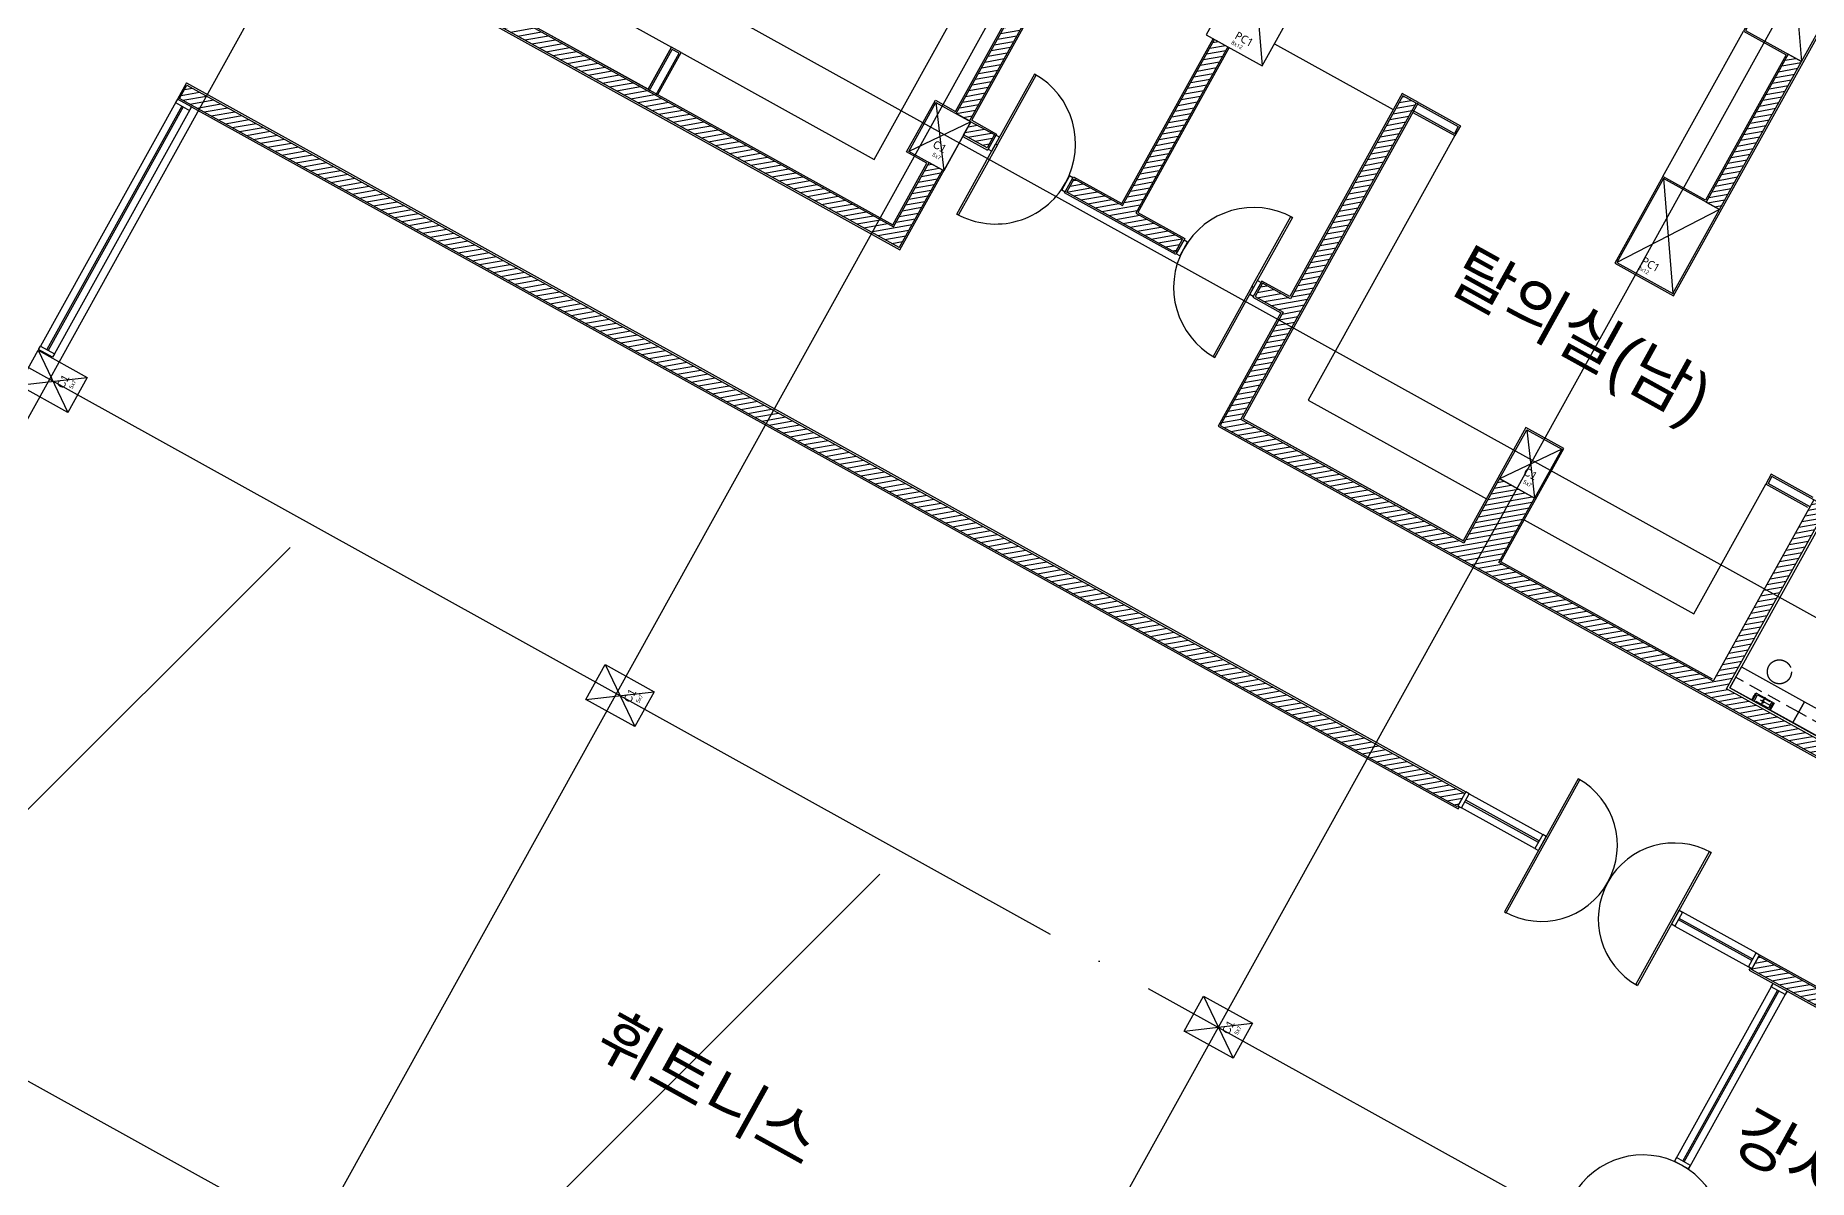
# Model space of a CAD drawing. Header units: millimetres. Extents: x -21000 to 567700, y 435000 to 850800.
# Drawn here: x 249612 to 271770, y 602524 to 616824 of the extents above; entities that cross this region are included whole.
import ezdxf
from ezdxf.xclip import XClip

# ---------------------------------------------------------------- set-up
doc = ezdxf.new("R2010")
doc.units = ezdxf.units.MM
doc.header["$LTSCALE"] = 700
doc.header["$XCLIPFRAME"] = 2
for name, pattern in [('AB_Pbase$0$DASHED2', [0.375, 0.25, -0.125]), ('AB_Pbase$0$HIDDEN', [9.525, 6.35, -3.175]), ('AB_Pbase$0$HIDDEN1', [0.375, 0.25, -0.125]), ('AB_Pbase$0$주차장기둥$0$CEN', [62, 60, -1, 0, -1])]:
    doc.linetypes.add(name, pattern=pattern)
doc.layers.get('0').update_dxf_attribs({"color": 2})
for name, color, linetype, plot in [('AB_Pbase$0$CON-106-B2F$0$DEFPOINT', 247, 'Continuous', False), ('AB_Pbase$0$DEFPOINT', 247, 'Continuous', False), ('AB_Pbase$0$주차장기둥$0$DEFPOINT', 247, 'Continuous', False)]:
    doc.layers.add(name, color=color, linetype=linetype, plot=plot)
for name, color, linetype in [('AB_Pbase$0$DOORS', 4, 'Continuous'), ('AB_Pbase$0$ELE4', 4, 'Continuous'), ('AB_Pbase$0$ELE9', 9, 'Continuous'), ('AB_Pbase$0$F-FUR-M', 252, 'AB_Pbase$0$HIDDEN'), ('AB_Pbase$0$F-브라켓', 6, 'Continuous'), ('AB_Pbase$0$FIN', 6, 'Continuous'), ('AB_Pbase$0$HAT-BR', 5, 'Continuous'), ('AB_Pbase$0$I-EWAI_FL_STUD', 4, 'Continuous'), ('AB_Pbase$0$I-EWAI_좌식창대선', 4, 'Continuous'), ('AB_Pbase$0$O-F-BATH', 6, 'Continuous'), ('AB_Pbase$0$WAL', 3, 'Continuous'), ('AB_Pbase$0$WIN', 4, 'Continuous'), ('AB_Pbase$0$XR_지하2층 평면도$0$FIN', 8, 'Continuous'), ('AB_Pbase$0$주차장기둥$0$CEN_P', 244, 'AB_Pbase$0$주차장기둥$0$CEN')]:
    doc.layers.add(name, color=color, linetype=linetype)
doc.styles.add('AB_Pbase$0$CON-106-B2F$0$맑은고딕', font='malgun.ttf')
doc.styles.add('AB_Pbase$0$울릉도L', font='')
doc.styles.add('AB_Pbase$0$주차장기둥$0$맑은 고딕', font='')
doc.styles.get('AB_Pbase$0$울릉도L').set_extended_font_data('Dotum')
doc.styles.get('AB_Pbase$0$주차장기둥$0$맑은 고딕').set_extended_font_data('Dotum')

# ---------------------------------------------------------------- blocks, each defined once
blk = doc.blocks.new('AB_Pbase$0$EL260X100 TOP1')
at = {"color": 1, "linetype": 'AB_Pbase$0$DASHED2'}
for p, q in [((140, 0), (-140, 0)), ((100, 40), (-100, 40)), ((-100, 40), (-100, -40)), ((0, -60), (0, 60)), ((100, -40), (100, 40)), ((-100, -40), (100, -40))]:
    blk.add_line(p, q, dxfattribs=at)
at = {"color": 5}
for p, q in [((-130, 50), (-130, -50)), ((130, 50), (-130, 50)), ((-120, 50), (-120, -50)), ((120, -50), (120, 50)), ((130, -50), (130, 50)), ((-130, -50), (130, -50))]:
    blk.add_line(p, q, dxfattribs=at)
blk.add_circle((0, 0), 14.8, dxfattribs=at)
blk = doc.blocks.new('AB_Pbase$0$CON-106-B2F')
for points in [[(-12950, 4670), (-12950, 3870), (-11750, 3870), (-11750, 4670), (-12950, 4670)], [(-12950, -1200), (-12950, -2000), (-11750, -2000), (-11750, -1200), (-12950, -1200)], [(-9635, -1200), (-9635, -2000), (-8435, -2000), (-8435, -1200), (-9635, -1200)]]:
    blk.add_lwpolyline(points)
at = {"layer": 'AB_Pbase$0$CON-106-B2F$0$DEFPOINT', "color": 190}
for p, q in [((-11750, 4670), (-12950, 3870)), ((-11750, -1200), (-12950, -2000)), ((-11750, -2000), (-12950, -1200)), ((-8435, -1200), (-9635, -2000))]:
    blk.add_line(p, q, dxfattribs=at)
at = {"layer": 'AB_Pbase$0$CON-106-B2F$0$DEFPOINT', "color": 6, "style": 'AB_Pbase$0$CON-106-B2F$0$맑은고딕'}
for s, height, p in [('8x12', 50, (-12898, 4346)), ('PC1', 100, (-12816, 4346)), ('8x12', 50, (-12898, -1462)), ('PC1', 100, (-12816, -1462))]:
    blk.add_text(s, height=height, rotation=270, dxfattribs=at).set_placement(p)
blk = doc.blocks.new('AB_Pbase$0$CON-106-B1F')
blk.add_blockref('AB_Pbase$0$CON-106-B2F', (0, 0))
blk = doc.blocks.new('AB_Pbase$0$지하1층 동골조')
at = {"rotation": 60.99999813646934}
blk.add_blockref('AB_Pbase$0$CON-106-B1F', (127660, -14071), dxfattribs=at)
blk = doc.blocks.new('AB_Pbase$0$주차장기둥$0$cen 2bl 지하')
at = {"layer": 'AB_Pbase$0$주차장기둥$0$CEN_P', "color": 5}
for p, q in [((-39386, 65032), (-39386, 259361)), ((-56086, 71997), (-56086, 125025)), ((-47986, 74276), (-47986, 107083)), ((-119386, 93183), (119274, 93183)), ((-127186, 85083), (119274, 85083)), ((-127186, 77283), (119274, 77283))]:
    blk.add_line(p, q, dxfattribs=at)
at = {"layer": 'AB_Pbase$0$주차장기둥$0$CEN_P', "color": 54}
for p, q in [((-52438, 84705), (-73229, 12270)), ((-44011, 84705), (-65444, 10035))]:
    blk.add_line(p, q, dxfattribs=at)
blk = doc.blocks.new('AB_Pbase$0$주차장기둥$0$p기둥 5x7')
blk.add_lwpolyline([(-250, 350), (250, 350), (250, -350), (-250, -350)], close=True)
at = {"layer": 'AB_Pbase$0$주차장기둥$0$DEFPOINT'}
for p, q in [((250, 350), (-250, -350)), ((-250, 350), (250, -350))]:
    blk.add_line(p, q, dxfattribs=at)
at = {"layer": 'AB_Pbase$0$주차장기둥$0$DEFPOINT', "color": 6, "style": 'AB_Pbase$0$주차장기둥$0$맑은 고딕'}
for s, height, p in [('C1', 100, (-24, -160)), ('5x7', 50, (29, -259))]:
    blk.add_text(s, height=height, rotation=0, dxfattribs=at).set_placement(p)
blk = doc.blocks.new('AB_Pbase$0$주차장기둥')
for name, p, rotation in [('AB_Pbase$0$주차장기둥$0$cen 2bl 지하', (36992, -11667), 1.99999810188403), ('AB_Pbase$0$주차장기둥$0$p기둥 5x7', (-5620, 80035), 1.999998101883828), ('AB_Pbase$0$주차장기둥$0$p기둥 5x7', (-14055, 79740), 1.999998101883825), ('AB_Pbase$0$주차장기둥$0$p기둥 5x7', (-5339, 71990), 91.99999810188434), ('AB_Pbase$0$주차장기둥$0$p기둥 5x7', (-13884, 71691), 91.99999810188434), ('AB_Pbase$0$주차장기둥$0$p기둥 5x7', (-21979, 71409), 91.99999810188434)]:
    blk.add_blockref(name, p, dxfattribs=dict(rotation=rotation))
blk = doc.blocks.new('AB_Pbase')
at = {"layer": 'AB_Pbase$0$HAT-BR'}
h = blk.add_hatch(dxfattribs=at)
h.set_pattern_fill('ANSI31', color=256, scale=20, angle=145)
h.paths.add_polyline_path([(235929, 604528), (236064, 604662), (238153, 602572), (240064, 606018), (240230, 605926), (238281, 602410), (237010, 601140), (237827, 600323), (237693, 600189), (236742, 601140), (238029, 602427)])
h.paths.add_polyline_path([(238633, 599517), (232550, 593438), (232684, 593303), (238767, 599383)])
h.paths.add_polyline_path([(239573, 598576), (244422, 593724), (238340, 587645), (238205, 587779), (244154, 593724), (239439, 598442)])
h.paths.add_polyline_path([(253366, 576147), (254891, 574621), (254757, 574487), (253232, 576012)], flags=17)
h.paths.add_polyline_path([(246954, 581883), (245526, 580455), (245391, 580590), (246820, 582018)])
h.paths.add_polyline_path([(247174, 582371), (252408, 587602), (252542, 587468), (247308, 582237)])
h.paths.add_polyline_path([(260580, 582121), (261142, 583135), (260976, 583227), (260414, 582213)], flags=17)
h.paths.add_polyline_path([(263887, 576046), (264234, 575698), (264194, 575658), (265114, 575148), (265207, 575315)])
edge = h.paths.add_edge_path()
edge.add_line((263639, 581843), (261304, 583137))
edge.add_line((261304, 583137), (261396, 583303))
edge.add_line((261396, 583303), (265931, 580790))
edge.add_line((265931, 580790), (269809, 587787))
edge.add_line((269809, 587787), (269975, 587694))
edge.add_line((269975, 587694), (266097, 580697))
edge.add_line((266097, 580697), (266534, 580455))
edge.add_line((266534, 580455), (266442, 580289))
edge.add_line((266442, 580289), (263805, 581751))
edge.add_line((263639, 581843), (262485, 579761))
edge.add_line((263805, 581751), (261405, 577422))
edge.add_line((262393, 579595), (259935, 580957))
edge.add_line((262485, 579761), (259861, 581216))
edge.add_line((262393, 579595), (261239, 577514))
edge.add_line((259861, 581216), (259168, 579965))
edge.add_line((259334, 579873), (259168, 579965))
edge.add_line((259935, 580957), (259334, 579873))
edge.add_line((261239, 577514), (258615, 578968))
edge.add_line((258615, 578968), (258523, 578802))
edge.add_line((258523, 578802), (263739, 575911))
edge.add_line((263739, 575911), (263879, 576050))
edge.add_line((263879, 576050), (261405, 577422))
edge = h.paths.add_edge_path()
edge.add_line((273762, 610263), (273412, 610457))
edge.add_line((273412, 610457), (273281, 610221))
edge.add_line((273281, 610221), (271838, 611021))
edge.add_line((271838, 611021), (270580, 608752))
edge.add_line((270580, 608752), (267899, 610237))
edge.add_line((267899, 610237), (268345, 611042))
edge.add_line((268345, 611042), (267908, 611285))
edge.add_line((267908, 611285), (267462, 610480))
edge.add_line((267462, 610480), (264676, 612024))
edge.add_line((264676, 612024), (266867, 615977))
edge.add_line((266867, 615977), (266701, 616069))
edge.add_line((266701, 616069), (265295, 613533))
edge.add_line((265295, 613533), (264945, 613727))
edge.add_line((264945, 613727), (264853, 613561))
edge.add_line((264853, 613561), (265203, 613367))
edge.add_line((265203, 613367), (264418, 611950))
edge.add_line((264418, 611950), (276230, 605403))
edge.add_line((276230, 605403), (278089, 608757))
edge.add_line((278089, 608757), (278565, 608493))
edge.add_line((278565, 608493), (278798, 608912))
edge.add_line((278798, 608912), (278719, 608956))
edge.add_line((278719, 608956), (278579, 608702))
edge.add_line((278579, 608702), (278093, 608971))
edge.add_line((278093, 608971), (278826, 610292))
edge.add_line((278826, 610292), (278747, 610336))
edge.add_line((278747, 610336), (278092, 609155))
edge.add_line((278092, 609155), (277414, 609531))
edge.add_line((277414, 609531), (277371, 609452))
edge.add_line((277371, 609452), (278049, 609076))
edge.add_line((278049, 609076), (276155, 605661))
edge.add_line((276155, 605661), (275027, 606286))
edge.add_line((275027, 606286), (275473, 607091))
edge.add_line((275473, 607091), (275395, 607135))
edge.add_line((275395, 607135), (274949, 606330))
edge.add_line((274949, 606330), (274669, 606485))
edge.add_line((274669, 606485), (275115, 607290))
edge.add_line((275115, 607290), (275036, 607333))
edge.add_line((275036, 607333), (274590, 606529))
edge.add_line((274590, 606529), (270746, 608659))
edge.add_line((270746, 608659), (271912, 610763))
edge.add_line((271912, 610763), (273539, 609861))
edge.add_line((273539, 609861), (273767, 610272))
h.paths.add_polyline_path([(249824, 630124), (248215, 631016), (248122, 630850), (249732, 629958)])
h.paths.add_polyline_path([(264449, 621463), (264707, 621320), (264799, 621486), (263959, 621951), (263867, 621785), (264282, 621555), (263272, 619731), (263438, 619639)])
h.paths.add_polyline_path([(269500, 619034), (268660, 619500), (268568, 619334), (269049, 619067), (267973, 617125), (268139, 617033), (269215, 618975), (269408, 618868)])
h.paths.add_polyline_path([(278951, 618872), (277573, 619636), (275440, 615787), (272265, 617547), (272173, 617381), (274500, 616091), (273528, 614338), (273694, 614246), (274666, 615999), (276004, 615258), (276166, 615551), (275677, 615822), (277647, 619377), (278859, 618706)])
h.paths.add_polyline_path([(271684, 616498), (271517, 616590), (270492, 614740), (270658, 614648)])
h.paths.add_polyline_path([(266121, 619581), (265096, 617731), (264929, 617823), (265955, 619673)])
h.paths.add_polyline_path([(264405, 617125), (264497, 617291), (264296, 617403), (264204, 617236)])
edge = h.paths.add_edge_path()
edge.add_line((261140, 623342), (261232, 623509))
edge.add_line((261232, 623509), (257484, 625586))
edge.add_line((257484, 625586), (257392, 625420))
edge.add_line((257392, 625420), (258757, 624664))
edge.add_line((258757, 624664), (257031, 621550))
edge.add_line((257031, 621550), (255666, 622306))
edge.add_line((255666, 622306), (255623, 622227))
edge.add_line((255623, 622227), (256987, 621471))
edge.add_line((256987, 621471), (256735, 621016))
edge.add_line((256735, 621016), (256814, 620973))
edge.add_line((256814, 620973), (258835, 624620))
edge.add_line((258835, 624620), (261140, 623342))
h.paths.add_polyline_path([(252295, 623557), (252252, 623479), (252800, 623174), (252844, 623253)], flags=17)
h.paths.add_polyline_path([(278024, 614023), (278742, 615318), (277799, 613617), (277877, 613573), (278120, 614010), (279335, 613337), (279379, 613415), (278163, 614089), (278820, 615274), (278742, 615318)])
h.paths.add_polyline_path([(277000, 611990), (277048, 611963), (276927, 611745), (276800, 611815), (277163, 612471), (277242, 612427)], flags=17)
h.paths.add_polyline_path([(275349, 612653), (275456, 612846), (275766, 612674), (275660, 612481)], flags=17)
h.paths.add_polyline_path([(274915, 612860), (274749, 612952), (274507, 612515), (274673, 612423)], flags=17)
h.paths.add_polyline_path([(279025, 610868), (280144, 612888), (280223, 612845), (279103, 610824)])
h.paths.add_polyline_path([(279602, 610548), (280722, 612568), (280800, 612525), (279681, 610504)])
edge = h.paths.add_edge_path()
edge.add_line((268116, 579441), (268711, 579111))
edge.add_line((268711, 579111), (268677, 579050))
edge.add_line((268677, 579050), (271436, 577521))
edge.add_line((271436, 577521), (271470, 577582))
edge.add_line((271470, 577582), (271528, 577687))
edge.add_line((271528, 577687), (268174, 579546))
edge.add_line((268174, 579546), (268116, 579441))
h.paths.add_polyline_path([(252546, 576288), (251117, 574860), (254616, 571360), (257807, 577118), (257641, 577210), (255737, 573775), (255683, 573829), (255548, 573695), (255641, 573602), (254521, 571582), (251315, 574790), (252680, 576154)])
h.paths.add_polyline_path([(254749, 622095), (254458, 621570), (254624, 621478), (254915, 622002)], flags=17)
h.paths.add_polyline_path([(260390, 620339), (260224, 620432), (261378, 622513), (261544, 622421)])
h.paths.add_polyline_path([(246694, 601788), (244263, 603136), (244355, 603302), (246786, 601955)])
h.paths.add_polyline_path([(264514, 616682), (263362, 614604), (263948, 614280), (263856, 614113), (262501, 614865), (262593, 615031), (263196, 614697), (264348, 616774)])
h.paths.add_polyline_path([(251506, 616203), (251414, 616037), (267384, 607184), (267476, 607350)])
h.paths.add_polyline_path([(271058, 605148), (274189, 603412), (272429, 600238), (270190, 601479), (270098, 601312), (274624, 598804), (274716, 598970), (272595, 600145), (274355, 603320), (277464, 601597), (270405, 588862), (265871, 591376), (265778, 591210), (270480, 588604), (277723, 601671), (271150, 605314)])
h.paths.add_polyline_path([(255482, 630441), (255390, 630274), (255792, 630051), (254296, 627353), (254375, 627310), (255871, 630008), (258726, 628425), (257231, 625727), (257397, 625635), (258985, 628499)])
h.paths.add_polyline_path([(252755, 624572), (253715, 626304), (253793, 626260), (252833, 624528)])
h.paths.add_polyline_path([(271454, 617734), (271546, 617900), (271144, 618123), (271052, 617957)])
h.paths.add_polyline_path([(274130, 612598), (274173, 612677), (272975, 613341), (272679, 612807), (272845, 612715), (273098, 613170)], flags=17)
h.paths.add_polyline_path([(261119, 615848), (261285, 615756), (262691, 618292), (262525, 618384)])
h.paths.add_polyline_path([(261303, 615746), (261211, 615580), (261504, 615418), (261596, 615584)], flags=17)
h.paths.add_polyline_path([(260780, 615236), (260946, 615144), (260408, 614173), (247560, 621295), (247428, 621367), (245111, 622652), (245203, 622818), (246042, 622353), (246488, 623158), (246655, 623065), (246209, 622261), (248063, 621233), (249401, 623647), (248953, 623895), (248996, 623974), (249984, 623426), (249941, 623348), (249479, 623603), (248141, 621189), (250017, 620149), (251360, 622571), (250949, 622799), (250988, 622870), (251939, 622343), (251896, 622264), (251434, 622520), (250096, 620106), (252812, 618600), (253258, 619405), (253337, 619361), (252891, 618557), (253258, 618353), (254160, 619980), (253792, 620184), (253676, 619974), (253597, 620017), (253905, 620573), (254071, 620481), (253972, 620301), (254628, 619938), (254536, 619772), (254238, 619936), (253337, 618310), (254614, 617602), (255607, 619395), (255774, 619303), (254780, 617510), (260334, 614431)])
h.paths.add_polyline_path([(251257, 624727), (251091, 624819), (250888, 624452), (248071, 626013), (247979, 625847), (247979, 625847), (246828, 623770), (246994, 623678), (248145, 625755), (251552, 623867), (251644, 624033), (251054, 624360)])
h.paths.add_polyline_path([(239279, 608614), (239445, 608522), (239503, 608627), (240058, 608319), (240151, 608486), (239595, 608793), (239937, 609410), (239417, 609698), (239373, 609620), (239727, 609423)], flags=17)
h.paths.add_polyline_path([(249096, 617322), (249188, 617488), (246328, 619073), (246197, 619146), (244728, 619960), (244635, 619794)])
h.paths.add_polyline_path([(244912, 609774), (245004, 609940), (238523, 613532), (235245, 607619), (234042, 606416), (235435, 605023), (235569, 605157), (234240, 606487), (235318, 607564), (236122, 609015), (238707, 607582), (238270, 606795), (238992, 606395), (239084, 606561), (238529, 606869), (239047, 607805), (238881, 607897), (238799, 607749), (238357, 607993), (239087, 609310), (239008, 609353), (238278, 608037), (236214, 609181), (238510, 613322), (242796, 610947), (241038, 607776), (241204, 607684), (242962, 610855)])
h.paths.add_polyline_path([(254771, 631458), (254937, 631366), (255146, 631742), (254980, 631834)])
h.paths.add_polyline_path([(254540, 630648), (254373, 630741), (254143, 630325), (253548, 630655), (253505, 630576), (254099, 630246), (253043, 628340), (251766, 629048), (252822, 630954), (252849, 630940), (252892, 631018), (252787, 631077), (251687, 629091), (250436, 629784), (250344, 629618), (251595, 628925), (250494, 626940), (250599, 626881), (250643, 626960), (250617, 626975), (251673, 628881), (252950, 628174), (251894, 626267), (251299, 626597), (251255, 626518), (251850, 626188), (251489, 625537), (251655, 625444)])
at = {"layer": 'AB_Pbase$0$DOORS'}
for p, q in [((261611, 615467), (261633, 615455)), ((264836, 613673), (264814, 613686))]:
    blk.add_line(p, q, dxfattribs=at)
for points in [[(261633, 615455), (262118, 616329), (262096, 616341), (261611, 615467)], [(261633, 615455), (261148, 614580), (261126, 614592), (261611, 615467)], [(264814, 613686), (265299, 614560), (265321, 614548), (264836, 613673)], [(264814, 613686), (264329, 612811), (264351, 612799), (264836, 613673)]]:
    blk.add_lwpolyline(points, dxfattribs=at)
for points in [[(261616, 615578), (261519, 615403), (261562, 615379), (261659, 615554)], [(262534, 615069), (262437, 614894), (262481, 614870), (262578, 615045)], [(264010, 614246), (263913, 614071), (263869, 614095), (263966, 614270)], [(264928, 613737), (264831, 613562), (264787, 613586), (264884, 613761)], [(267486, 607368), (267389, 607193), (267433, 607169), (267530, 607344)], [(268914, 607520), (268892, 607532), (267971, 605870), (267993, 605858)], [(268448, 606835), (268351, 606660), (268395, 606635), (268492, 606810)], [(270532, 606623), (270554, 606611), (269633, 604949), (269611, 604961)], [(270197, 605865), (270100, 605690), (270057, 605714), (270154, 605889)], [(271159, 605332), (271063, 605157), (271019, 605181), (271116, 605356)]]:
    blk.add_lwpolyline(points, close=True, dxfattribs=at)
for centre, start, end in [((261611, 615467), 331, 61), ((261611, 615467), 241, 331), ((264836, 613673), 61, 151), ((264836, 613673), 151, 241)]:
    blk.add_arc(centre, 1000, start, end, dxfattribs=at)
at = {"layer": 'AB_Pbase$0$ELE4'}
blk.add_line((265095, 616720), (266578, 615898), dxfattribs=at)
at = {"layer": 'AB_Pbase$0$ELE9'}
for p, q in [((251387, 616029), (249675, 612942)), ((251561, 615932), (249850, 612845)), ((268351, 606660), (267433, 607169)), ((267530, 607344), (268448, 606835)), ((271116, 605356), (270197, 605865)), ((270100, 605690), (271019, 605181)), ((270094, 602749), (271328, 604975)), ((270269, 602653), (271503, 604878))]:
    blk.add_line(p, q, dxfattribs=at)
for centre, radius, start, end in [((268431, 606701), 950, 241, 61), ((270093, 605780), 950, 61, 241), ((269699, 601831), 1000, 61, 151), ((269699, 601831), 1000, 331, 61)]:
    blk.add_arc(centre, radius, start, end, dxfattribs=at)
at = {"layer": 'AB_Pbase$0$F-FUR-M', "color": 1, "linetype": 'AB_Pbase$0$HIDDEN', "ltscale": 0.2}
blk.add_circle((271406, 608870), 150, dxfattribs=at)
at = {"layer": 'AB_Pbase$0$FIN'}
for p, q in [((247808, 621134, 0), (260415, 614146)), ((261111, 615875), (262449, 618289)), ((261312, 615764), (262718, 618300)), ((254807, 617517), (260326, 614458)), ((269951, 615063, 0), (270957, 616878, 0)), ((257269, 616153), (257560, 616677)), ((257682, 616610), (257560, 616677)), ((257391, 616085), (257682, 616610)), ((251498, 616230), (251387, 616029)), ((251498, 616230), (267486, 607368)), ((251561, 615932), (267392, 607157)), ((261102, 615858), (261102, 615858)), ((260415, 614146), (261201, 615562)), ((261201, 615562), (261511, 615390)), ((261312, 615764), (261623, 615592)), ((261623, 615592), (261565, 615487)), ((261565, 615487), (261511, 615390)), ((260326, 614458), (260752, 615228)), ((270076, 613598), (270094, 613589, 0)), ((267392, 607157), (267407, 607183)), ((271030, 605140), (271045, 605166)), ((271030, 605140), (274162, 603405)), ((271159, 605332), (277549, 601790))]:
    blk.add_line(p, q, dxfattribs=at)
at = {"layer": 'AB_Pbase$0$FIN', "elevation": 0}
blk.add_lwpolyline([(271042, 617939), (271427, 617726), (270957, 616878), (271490, 616582), (270484, 614767), (269951, 615063), (269350, 613978), (270084, 613571), (272181, 617354)], dxfattribs=at)
at = {"layer": 'AB_Pbase$0$FIN'}
for points in [[(262575, 615041), (262585, 615058), (263188, 614724), (264330, 616783)], [(264531, 616672), (263390, 614612), (263976, 614287), (263966, 614270)], [(260752, 615228), (260499, 615369), (260858, 616016), (261111, 615875)], [(270572, 608779), (267926, 610245), (268712, 611662), (268239, 611924), (267454, 610507), (264703, 612032), (266895, 615985), (266693, 616097), (265288, 613560), (264938, 613754), (264879, 613649)], [(267471, 610497), (264703, 612032), (266895, 615985), (266693, 616097), (265288, 613560), (264938, 613754), (264879, 613649)], [(267352, 615572), (265519, 612266), (267745, 611032)], [(263966, 614270), (263864, 614086), (262473, 614857), (262575, 615041)], [(264879, 613649), (264826, 613553), (265176, 613359), (264391, 611942), (276237, 605375), (278097, 608730), (278573, 608465), (278816, 608903)], [(268217, 610770), (270338, 609594), (271237, 611217)], [(273588, 610383), (273798, 610266), (273550, 609820), (271924, 610722), (270787, 608671), (272230, 607871)]]:
    blk.add_lwpolyline(points, dxfattribs=at)
at = {"layer": 'AB_Pbase$0$I-EWAI_FL_STUD'}
for p, q in [((257277, 616125), (257568, 616650)), ((257364, 616077), (257655, 616602)), ((257655, 616602), (257568, 616650)), ((266819, 615890), (267344, 615599)), ((266867, 615977), (267392, 615686)), ((267392, 615686), (267344, 615599)), ((271313, 611312), (271265, 611225)), ((271789, 610934), (271265, 611225)), ((271838, 611021), (271313, 611312))]:
    blk.add_line(p, q, dxfattribs=at)
at = {"layer": 'AB_Pbase$0$I-EWAI_좌식창대선', "color": 7, "linetype": 'AB_Pbase$0$HIDDEN1'}
for p, q in [((271647, 608366), (270859, 608802)), ((272434, 607930), (271647, 608366))]:
    blk.add_line(p, q, dxfattribs=at)
at = {"layer": 'AB_Pbase$0$I-EWAI_좌식창대선', "color": 6}
for points in [[(270932, 608934), (271719, 608497), (271574, 608235), (270787, 608671)], [(271719, 608497), (272507, 608061), (272361, 607798), (271574, 608235)]]:
    blk.add_lwpolyline(points, close=True, dxfattribs=at)
at = {"layer": 'AB_Pbase$0$O-F-BATH', "color": 6}
for points in [[(255801, 619310), (256326, 619020), (255623, 617751), (257560, 616677), (257269, 616153), (254807, 617517), (255801, 619310)], [(257682, 616610), (260092, 615274), (261925, 618580)]]:
    blk.add_lwpolyline(points, dxfattribs=at)
at = {"layer": 'AB_Pbase$0$WAL'}
for p, q in [((260408, 614173), (247800, 621161)), ((254780, 617510), (260334, 614431)), ((260334, 614431), (260780, 615236)), ((260946, 615144), (260408, 614173)), ((260780, 615236), (260946, 615144)), ((267476, 607350), (267384, 607184)), ((271150, 605314), (271058, 605148))]:
    blk.add_line(p, q, dxfattribs=at)
for points in [[(260780, 615236), (260946, 615144), (260408, 614173), (247800, 621161)], [(261285, 615756), (261119, 615848), (262525, 618384), (262691, 618292), (261285, 615756)], [(267384, 607184), (251414, 616037), (251506, 616203), (267476, 607350)], [(273762, 610263), (273412, 610457), (273281, 610221), (271838, 611021), (270580, 608752), (267899, 610237), (268345, 611042), (267908, 611285), (267462, 610480), (264676, 612024), (266867, 615977), (266701, 616069), (265295, 613533), (264945, 613727), (264853, 613561), (265203, 613367), (264418, 611950), (276230, 605403), (278089, 608757), (278565, 608493), (278798, 608912)], [(278719, 608956), (278579, 608702), (278093, 608971), (278826, 610292), (278747, 610336), (278092, 609155), (277414, 609531), (277371, 609452), (278049, 609076), (276155, 605661), (275027, 606286), (275473, 607091), (275395, 607135), (274949, 606330), (274669, 606485), (275115, 607290), (275036, 607333), (274590, 606529), (270746, 608659), (271912, 610763), (273539, 609861), (273762, 610263)]]:
    blk.add_lwpolyline(points, dxfattribs=at)
for points in [[(264514, 616682), (263362, 614604), (263948, 614280), (263856, 614113), (262501, 614865), (262593, 615031), (263196, 614697), (264348, 616774)], [(261303, 615746), (261596, 615584), (261504, 615418), (261211, 615580)], [(270190, 601479), (272429, 600238), (274189, 603412), (271058, 605148), (271150, 605314), (277723, 601671), (270480, 588604), (265778, 591210), (265871, 591376), (270405, 588862), (277464, 601597), (274355, 603320), (272595, 600145), (274716, 598970), (274624, 598804), (270098, 601312)]]:
    blk.add_lwpolyline(points, close=True, dxfattribs=at)
at = {"layer": 'AB_Pbase$0$WAL', "ltscale": 0.2}
blk.add_lwpolyline([(271684, 616498), (271517, 616590), (270492, 614740), (270658, 614648)], close=True, dxfattribs=at)
at = {"layer": 'AB_Pbase$0$WIN'}
for p, q in [((251441, 615942), (249754, 612898)), ((251459, 615932), (249771, 612888)), ((268395, 606738), (267476, 607247)), ((268405, 606756), (267486, 607265)), ((271062, 605260), (270144, 605769)), ((271072, 605277), (270154, 605786)), ((270199, 602754), (271382, 604888)), ((270217, 602744), (271400, 604878))]:
    blk.add_line(p, q, dxfattribs=at)
for points in [[(251387, 616029), (251362, 615985), (251537, 615888), (251561, 615932)], [(249651, 612898), (249675, 612942), (249850, 612845), (249826, 612801)], [(271328, 604975), (271503, 604878), (271479, 604835), (271304, 604932)], [(270121, 602798), (270096, 602754), (270271, 602657), (270296, 602701)]]:
    blk.add_lwpolyline(points, close=True, dxfattribs=at)
at = {"layer": 'AB_Pbase$0$XR_지하2층 평면도$0$FIN'}
for p, q in [((266827, 615863), (267352, 615572)), ((266895, 615985), (267419, 615694)), ((267419, 615694), (267352, 615572)), ((271305, 611339), (271237, 611217)), ((271830, 611048), (271305, 611339)), ((271762, 610926), (271237, 611217))]:
    blk.add_line(p, q, dxfattribs=at)
for name, p, rotation in [('AB_Pbase$0$주차장기둥', (231893, 539971), 329.0000000345588), ('AB_Pbase$0$지하1층 동골조', (146945, 639965), 359.9999999999994)]:
    blk.add_blockref(name, p, dxfattribs=dict(rotation=rotation))
at = {"layer": 'AB_Pbase$0$F-브라켓', "linetype": 'ByBlock', "ltscale": 2, "xscale": -0.9999999999999953, "rotation": 150.9999981364547}
blk.add_blockref('AB_Pbase$0$EL260X100 TOP1', (271201, 608499), dxfattribs=at)
at = {"layer": 'AB_Pbase$0$DEFPOINT', "color": 171, "style": 'AB_Pbase$0$울릉도L'}
for s, p in [('탈의실(남)', (267241, 613682)), ('휘트니스', (256565, 604128)), ('강사실', (270764, 602918))]:
    blk.add_text(s, height=600, rotation=331, dxfattribs=at).set_placement(p)

msp = doc.modelspace()

# ---------------------------------------------------------------- block references
ref = msp.add_blockref('AB_Pbase', (0, 0))
XClip(ref).set_block_clipping_path([(-0.000000015, 445500.0000000148), (493845.7187941075, 839949.3912975936)])

doc.saveas('drawing.dxf')
